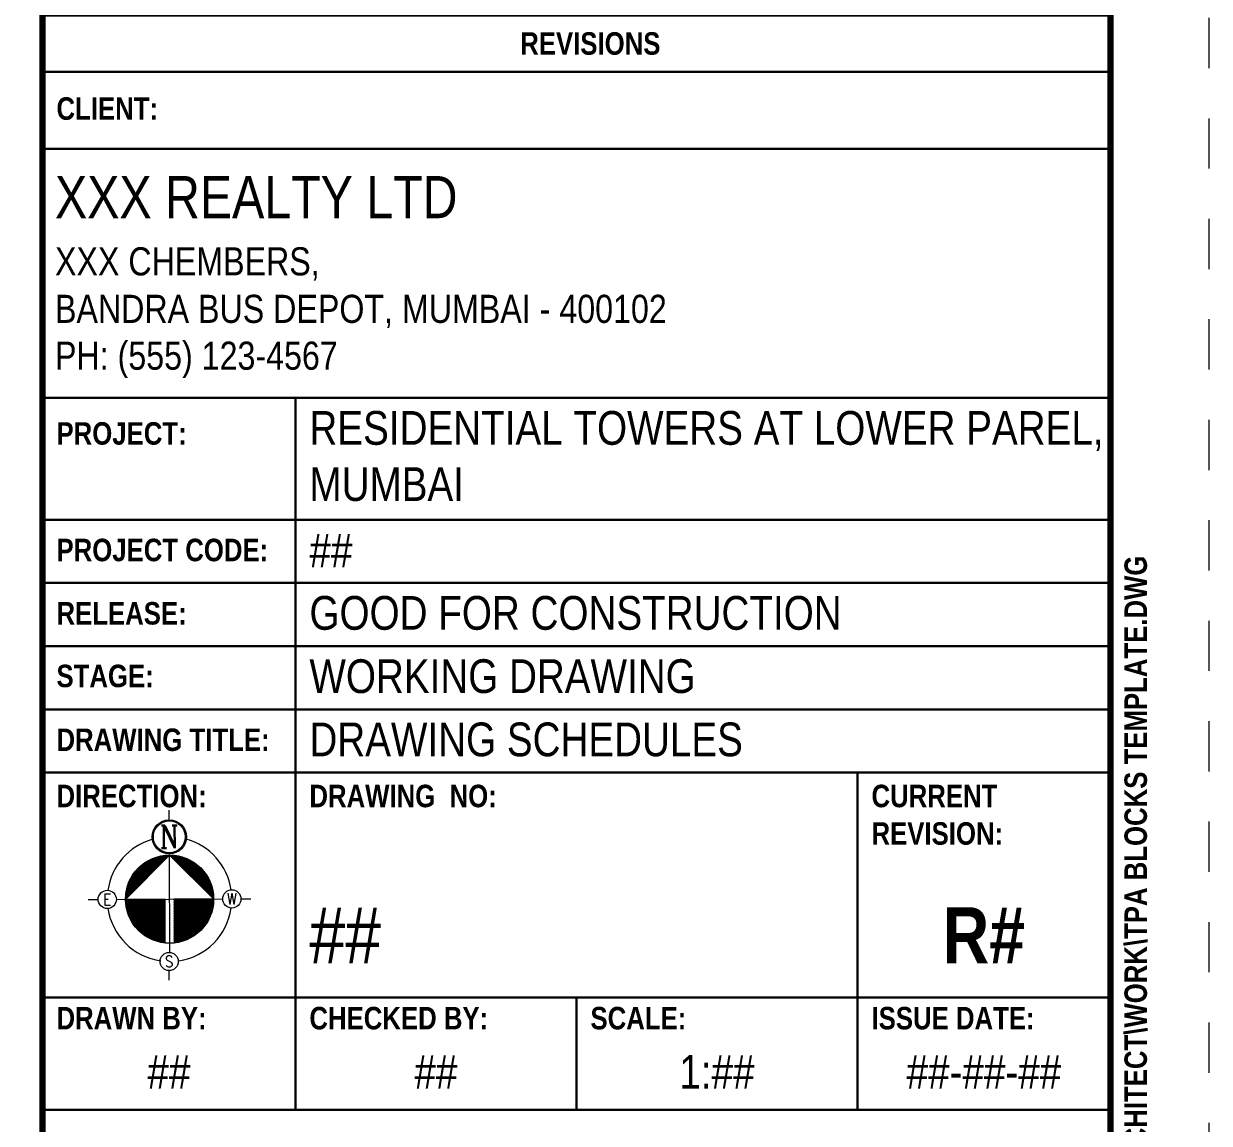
# Paper-space layout 'Symbols A3-4' of a CAD drawing. Header units: inches. Extents: x 0 to 16.1, y 0 to 10.3.
# Drawn here: x 13.703 to 16.063, y 1.299 to 3.489 of the extents above; entities that cross this region are included whole.
import ezdxf
from ezdxf.enums import TextEntityAlignment as Align

# ---------------------------------------------------------------- set-up
doc = ezdxf.new("R2010")
doc.units = ezdxf.units.IN
doc.linetypes.add('DASHDOT', pattern=[1, 0.5, -0.25, 0, -0.25])
doc.layers.add('G-ANNO-REFR', color=253, linetype='DASHDOT', lineweight=5, plot=False)
for name, color, linetype, lineweight in [('G-ANNO-TEXT', 3, 'Continuous', 15), ('G-ANNO-TTLB', 7, 'Continuous', 50), ('G-PAPR-MEDM', 6, 'Continuous', 30), ('G-PAPR-THCK', 4, 'Continuous', 100), ('G-PAPR-THIN', 20, 'Continuous', 5)]:
    doc.layers.add(name, color=color, linetype=linetype, lineweight=lineweight)
doc.styles.add('C2', font='romanc.shx')
doc.styles.add('C3', font='romanc.shx', dxfattribs={"width": 0.9, "height": 9})
doc.styles.add('NOTES', font='arial.ttf', dxfattribs={"height": 2})
doc.styles.add('SUB-TITLE', font='swisscb.ttf')
doc.styles.add('SUB-TITLE-2', font='swissc.ttf')
doc.styles.add('TITLE', font='swisscb.ttf')

# ---------------------------------------------------------------- blocks, each defined once
blk = doc.blocks.new('*X0')
at = {"color": 0}
for p, q in [((3706.55, 304.38), (3712.26, 304.38)), ((3707.48, 305), (3711.97, 305)), ((3708.49, 305.62), (3711.68, 305.62)), ((3709.61, 306.25), (3711.4, 306.25)), ((3710.86, 306.88), (3711.11, 306.88)), ((3711.32, 306.88), (3735.52, 306.88)), ((3712.3, 307.5), (3734.08, 307.5)), ((3713.01, 306.25), (3736.77, 306.25)), ((3713.99, 308.12), (3732.39, 308.12)), ((3714.7, 305.62), (3737.89, 305.62)), ((3716.13, 308.75), (3730.25, 308.75)), ((3716.39, 305), (3738.9, 305)), ((3718.07, 304.38), (3739.83, 304.38)), ((3719.41, 309.38), (3726.97, 309.38)), ((3699.16, 296.88), (3715.71, 296.88)), ((3699.6, 297.5), (3715.42, 297.5)), ((3700.06, 298.12), (3715.13, 298.12)), ((3700.54, 298.75), (3714.84, 298.75)), ((3701.06, 299.38), (3714.56, 299.38)), ((3701.6, 300), (3714.27, 300)), ((3702.18, 300.62), (3713.98, 300.62)), ((3702.8, 301.25), (3713.7, 301.25)), ((3703.45, 301.88), (3713.41, 301.88)), ((3704.15, 302.5), (3713.12, 302.5)), ((3704.89, 303.12), (3712.83, 303.12)), ((3705.69, 303.75), (3712.55, 303.75)), ((3719.76, 303.75), (3740.69, 303.75)), ((3721.45, 303.12), (3741.49, 303.12)), ((3723.14, 302.5), (3742.23, 302.5)), ((3724.83, 301.88), (3742.93, 301.88)), ((3726.52, 301.25), (3743.58, 301.25)), ((3728.21, 300.62), (3744.2, 300.62)), ((3729.9, 300), (3744.78, 300)), ((3731.59, 299.38), (3745.32, 299.38)), ((3733.27, 298.75), (3745.84, 298.75)), ((3734.96, 298.12), (3746.32, 298.12)), ((3736.65, 297.5), (3746.78, 297.5)), ((3738.34, 296.88), (3747.22, 296.88)), ((3695.34, 288.75), (3719.44, 288.75)), ((3695.53, 289.38), (3719.16, 289.38)), ((3695.73, 290), (3718.87, 290)), ((3695.95, 290.62), (3718.58, 290.62)), ((3696.19, 291.25), (3718.29, 291.25)), ((3696.45, 291.88), (3718.01, 291.88)), ((3696.72, 292.5), (3717.72, 292.5)), ((3697.01, 293.12), (3717.43, 293.12)), ((3697.32, 293.75), (3717.14, 293.75)), ((3697.64, 294.38), (3716.86, 294.38)), ((3697.99, 295), (3716.57, 295)), ((3698.36, 295.62), (3716.28, 295.62)), ((3698.75, 296.25), (3715.99, 296.25)), ((3740.03, 296.25), (3747.63, 296.25)), ((3741.72, 295.62), (3748.02, 295.62)), ((3743.41, 295), (3748.39, 295)), ((3745.1, 294.38), (3748.73, 294.38)), ((3746.78, 293.75), (3749.06, 293.75)), ((3748.09, 288.75), (3751.04, 288.75)), ((3748.32, 289.38), (3750.85, 289.38)), ((3748.47, 293.12), (3749.37, 293.12)), ((3748.55, 290), (3750.65, 290)), ((3748.78, 290.62), (3750.43, 290.62)), ((3749.01, 291.25), (3750.19, 291.25)), ((3749.25, 291.88), (3749.93, 291.88)), ((3749.48, 292.5), (3749.66, 292.5)), ((3694.17, 281.25), (3717.42, 281.25)), ((3694.2, 281.88), (3718.78, 281.88)), ((3694.23, 282.5), (3720.14, 282.5)), ((3694.28, 283.12), (3721.5, 283.12)), ((3694.34, 283.75), (3721.74, 283.75)), ((3694.41, 284.38), (3721.45, 284.38)), ((3694.5, 285), (3721.17, 285)), ((3694.61, 285.62), (3720.88, 285.62)), ((3694.72, 286.25), (3720.59, 286.25)), ((3694.85, 286.88), (3720.3, 286.88)), ((3695, 287.5), (3720.02, 287.5)), ((3695.16, 288.12), (3719.73, 288.12)), ((3745.31, 281.25), (3752.21, 281.25)), ((3745.54, 281.88), (3752.18, 281.88)), ((3745.78, 282.5), (3752.15, 282.5)), ((3746.01, 283.12), (3752.1, 283.12)), ((3746.24, 283.75), (3752.04, 283.75)), ((3746.47, 284.38), (3751.97, 284.38)), ((3746.7, 285), (3751.88, 285)), ((3746.93, 285.62), (3751.77, 285.62)), ((3747.16, 286.25), (3751.66, 286.25)), ((3747.39, 286.88), (3751.53, 286.88)), ((3747.63, 287.5), (3751.38, 287.5)), ((3747.86, 288.12), (3751.22, 288.12)), ((3694.17, 280.62), (3716.06, 280.62)), ((3694.17, 280), (3714.7, 280)), ((3694.19, 279.38), (3713.34, 279.38)), ((3694.23, 278.75), (3711.99, 278.75)), ((3694.27, 278.12), (3710.63, 278.12)), ((3694.33, 277.5), (3709.27, 277.5)), ((3694.41, 276.88), (3707.91, 276.88)), ((3694.5, 276.25), (3706.55, 276.25)), ((3694.6, 275.62), (3705.19, 275.62)), ((3694.71, 275), (3703.83, 275)), ((3694.84, 274.38), (3702.47, 274.38)), ((3694.99, 273.75), (3701.11, 273.75)), ((3715.47, 273.75), (3726.34, 273.75)), ((3716.83, 274.38), (3726.05, 274.38)), ((3718.19, 275), (3725.76, 275)), ((3719.55, 275.62), (3725.48, 275.62)), ((3720.91, 276.25), (3725.19, 276.25)), ((3722.27, 276.88), (3724.9, 276.88)), ((3723.63, 277.5), (3724.61, 277.5)), ((3742.54, 273.75), (3751.39, 273.75)), ((3742.77, 274.38), (3751.54, 274.38)), ((3743, 275), (3751.67, 275)), ((3743.23, 275.62), (3751.78, 275.62)), ((3743.46, 276.25), (3751.88, 276.25)), ((3743.69, 276.88), (3751.97, 276.88)), ((3743.93, 277.5), (3752.05, 277.5)), ((3744.16, 278.12), (3752.11, 278.12)), ((3744.39, 278.75), (3752.15, 278.75)), ((3744.62, 279.38), (3752.19, 279.38)), ((3744.85, 280), (3752.21, 280)), ((3745.08, 280.62), (3752.21, 280.62)), ((3695.15, 273.12), (3699.75, 273.12)), ((3695.32, 272.5), (3698.39, 272.5)), ((3695.51, 271.88), (3697.03, 271.88)), ((3695.94, 270.62), (3696, 270.62)), ((3696.17, 270), (3696.29, 270)), ((3696.43, 269.38), (3696.58, 269.38)), ((3696.7, 268.75), (3696.87, 268.75)), ((3696.99, 268.12), (3697.15, 268.12)), ((3697.29, 267.5), (3697.44, 267.5)), ((3697.62, 266.88), (3697.73, 266.88)), ((3697.96, 266.25), (3698.02, 266.25)), ((3698.33, 265.62), (3730.07, 265.62)), ((3699.16, 266.25), (3729.79, 266.25)), ((3700.52, 266.88), (3729.5, 266.88)), ((3701.88, 267.5), (3729.21, 267.5)), ((3703.24, 268.12), (3728.93, 268.12)), ((3704.6, 268.75), (3728.64, 268.75)), ((3705.96, 269.38), (3728.35, 269.38)), ((3707.32, 270), (3728.06, 270)), ((3708.68, 270.62), (3727.78, 270.62)), ((3710.04, 271.25), (3727.49, 271.25)), ((3711.4, 271.88), (3727.2, 271.88)), ((3712.75, 272.5), (3726.91, 272.5)), ((3714.11, 273.12), (3726.63, 273.12)), ((3739.53, 265.62), (3748.05, 265.62)), ((3739.76, 266.25), (3748.42, 266.25)), ((3739.99, 266.88), (3748.76, 266.88)), ((3740.22, 267.5), (3749.09, 267.5)), ((3740.46, 268.12), (3749.39, 268.12)), ((3740.69, 268.75), (3749.68, 268.75)), ((3740.92, 269.38), (3749.95, 269.38)), ((3741.15, 270), (3750.21, 270)), ((3741.38, 270.62), (3750.44, 270.62)), ((3741.61, 271.25), (3750.67, 271.25)), ((3741.84, 271.88), (3750.87, 271.88)), ((3742.07, 272.5), (3751.06, 272.5)), ((3742.31, 273.12), (3751.23, 273.12)), ((3698.72, 265), (3730.36, 265)), ((3699.13, 264.38), (3730.65, 264.38)), ((3699.56, 263.75), (3730.94, 263.75)), ((3700.02, 263.12), (3731.22, 263.12)), ((3700.5, 262.5), (3731.51, 262.5)), ((3701.02, 261.88), (3731.8, 261.88)), ((3701.56, 261.25), (3732.09, 261.25)), ((3702.13, 260.62), (3732.37, 260.62)), ((3702.75, 260), (3732.66, 260)), ((3703.4, 259.38), (3732.95, 259.38)), ((3704.09, 258.75), (3733.24, 258.75)), ((3704.83, 258.12), (3733.52, 258.12)), ((3736.75, 258.12), (3741.55, 258.12)), ((3736.99, 258.75), (3742.29, 258.75)), ((3737.22, 259.38), (3742.98, 259.38)), ((3737.45, 260), (3743.63, 260)), ((3737.68, 260.62), (3744.25, 260.62)), ((3737.91, 261.25), (3744.82, 261.25)), ((3738.14, 261.88), (3745.36, 261.88)), ((3738.37, 262.5), (3745.88, 262.5)), ((3738.61, 263.12), (3746.36, 263.12)), ((3738.84, 263.75), (3746.82, 263.75)), ((3739.07, 264.38), (3747.25, 264.38)), ((3739.3, 265), (3747.66, 265)), ((3705.62, 257.5), (3733.81, 257.5)), ((3706.47, 256.88), (3734.1, 256.88)), ((3707.4, 256.25), (3734.39, 256.25)), ((3708.41, 255.62), (3734.67, 255.62)), ((3709.52, 255), (3734.96, 255)), ((3710.76, 254.38), (3735.25, 254.38)), ((3712.17, 253.75), (3734.21, 253.75)), ((3713.84, 253.12), (3732.54, 253.12)), ((3715.93, 252.5), (3730.45, 252.5)), ((3719.04, 251.88), (3727.34, 251.88)), ((3735.37, 254.38), (3735.62, 254.38)), ((3735.6, 255), (3736.86, 255)), ((3735.83, 255.62), (3737.97, 255.62)), ((3736.06, 256.25), (3738.98, 256.25)), ((3736.29, 256.88), (3739.91, 256.88)), ((3736.52, 257.5), (3740.76, 257.5))]:
    blk.add_line(p, q, dxfattribs=at)
blk = doc.blocks.new('North')
for p, q in [((0.24, 54.54), (0.24, 57.81)), ((0.24, 9.46), (0.24, 42.92)), ((0, 0), (0, 3.27))]:
    blk.add_line(p, q)
blk.add_lwpolyline([(-14.75, 27.55), (0.24, 42.53), (15.23, 27.55), (1.79, 27.55), (1.79, 12.64), (-1.31, 12.64), (-1.31, 27.55)], close=True)
for points in [[(-27.4, 27.55), (-24.04, 27.55)], [(-17.84, 27.55), (0.24, 27.55), (18.33, 27.55)], [(24.52, 27.55), (27.88, 27.55)]]:
    blk.add_lwpolyline(points)
for centre, radius in [((0.24, 48.73), 5.81), ((0.24, 48.73), 5.42), ((0.24, 27.55), 14.99), ((-20.94, 27.55), 3.1), ((21.42, 27.55), 3.1), ((0.01, 6.37), 3.1)]:
    blk.add_circle(centre, radius)
for start, end in [(105.7624, 171.6124), (8.3876, 74.2376), (188.3876, 261.6124), (278.3876, 351.6124)]:
    blk.add_arc((0.24, 27.55), 21.18, start, end)
at = {"xscale": -0.5163749999963909, "yscale": 0.5163750000065193, "zscale": 0.5163749999998025, "rotation": 294.6914369037128}
blk.add_blockref('*X0', (671.71, -1779.76), dxfattribs=at)
at = {"width": 0.85}
for s, height, style, p in [('N', 7.75, 'C3', (0.24, 48.73)), ('E', 3.87, 'C2', (-20.94, 27.55)), ('W', 3.87, 'C2', (21.42, 27.55)), ('S', 3.87, 'C2', (0.01, 6.37))]:
    blk.add_text(s, height=height, dxfattribs=dict(at, style=style)).set_placement(p, align=Align.MIDDLE)
blk = doc.blocks.new('*U172')
at = {"layer": 'G-ANNO-REFR'}
blk.add_lwpolyline([(0, 0), (408, 0), (408, 261), (0, 261)], close=True, dxfattribs=at)
at = {"layer": 'G-PAPR-MEDM'}
for p, q in [((349, 86.183), (403, 86.183)), ((349, 82.275), (403, 82.275))]:
    blk.add_line(p, q, dxfattribs=at)
for points in [[(349, 89.025), (403, 89.025), (403, 86.183), (349, 86.183)], [(349, 69.689), (403, 69.689), (403, 86.183), (349, 86.183)], [(349, 69.689), (361.789, 69.689), (361.789, 63.526), (349, 63.526)], [(361.789, 69.689), (403, 69.689), (403, 63.526), (361.789, 63.526)], [(349, 60.329), (361.789, 60.329), (361.789, 63.526), (349, 63.526)], [(349, 57.132), (361.789, 57.132), (361.789, 60.329), (349, 60.329)], [(403, 57.132), (361.789, 57.132), (361.789, 60.329), (403, 60.329)], [(349, 53.934), (361.789, 53.934), (361.789, 57.132), (349, 57.132)], [(403, 53.934), (361.789, 53.934), (361.789, 57.132), (403, 57.132)], [(349, 53.934), (403, 53.934), (403, 50.737), (349, 50.737)], [(361.789, 50.737), (349, 50.737), (349, 53.934), (361.789, 53.934)], [(349, 50.737), (403, 50.737), (403, 39.368), (349, 39.368)], [(361.789, 39.368), (349, 39.368), (349, 50.737), (361.789, 50.737)], [(390.211, 50.737), (361.789, 50.737), (361.789, 39.368), (390.211, 39.368)], [(361.789, 50.737), (390.211, 50.737), (390.211, 39.368), (361.789, 39.368)], [(349, 39.368), (361.789, 39.368), (361.789, 33.684), (349, 33.684)], [(361.789, 39.368), (376, 39.368), (376, 33.684), (361.789, 33.684)], [(376, 39.368), (390.211, 39.368), (390.211, 33.684), (376, 33.684)], [(390.211, 39.368), (403, 39.368), (403, 33.684), (390.211, 33.684)]]:
    blk.add_lwpolyline(points, close=True, dxfattribs=at)
blk.add_lwpolyline([(349, 86.183), (403, 86.183)], dxfattribs=at)
at = {"layer": 'G-PAPR-THCK'}
blk.add_lwpolyline([(10, 260), (403, 260), (403, 1), (10, 1)], close=True, dxfattribs=at)
blk.add_lwpolyline([(349, 1), (349, 260)], dxfattribs=at)
at = {"layer": 'G-PAPR-THIN'}
for points in [[(349, 260), (403, 260), (403, 1), (349, 1)], [(390.211, 50.737), (403, 50.737), (403, 39.368), (390.211, 39.368)]]:
    blk.add_lwpolyline(points, close=True, dxfattribs=at)
at = {"layer": 'G-PAPR-THIN', "xscale": 0.1487590137276466, "yscale": 0.1487590137276466, "zscale": 0.1487590137276466, "rotation": 0.2520791101512971}
blk.add_blockref('North', (355.411, 40.238), dxfattribs=at)
at = {"layer": 'G-ANNO-TEXT'}
for tag, p, height, style in [('GENERAL_NOTES_001', (349.494, 254.977), 1.421, 'NOTES'), ('GENERAL_NOTES_002', (349.711, 252.584), 1.421, 'NOTES'), ('GENERAL_NOTES_003', (349.711, 250.19), 1.421, 'NOTES'), ('GENERAL_NOTES_004', (349.711, 247.796), 1.421, 'NOTES'), ('GENERAL_NOTES_005', (349.711, 245.403), 1.421, 'NOTES'), ('GENERAL_NOTES_006', (349.711, 243.009), 1.421, 'NOTES'), ('GENERAL_NOTES_007', (349.711, 240.641), 1.421, 'NOTES'), ('GENERAL_NOTES_008', (349.652, 238.247), 1.421, 'NOTES'), ('GENERAL_NOTES_009', (349.711, 235.853), 1.421, 'NOTES'), ('GENERAL_NOTES_010', (349.711, 233.46), 1.421, 'NOTES'), ('GENERAL_NOTES_011', (349.711, 231.066), 1.421, 'NOTES'), ('GENERAL_NOTES_012', (349.711, 228.673), 1.421, 'NOTES'), ('GENERAL_NOTES_013', (349.711, 226.279), 1.421, 'NOTES'), ('GENERAL_NOTES_014', (349.711, 223.885), 1.421, 'NOTES'), ('GENERAL_NOTES_015', (349.711, 221.492), 1.421, 'NOTES'), ('GENERAL_NOTES_016', (349.711, 219.098), 1.421, 'NOTES'), ('GENERAL_NOTES_017', (349.627, 216.704), 1.421, 'NOTES'), ('GENERAL_NOTES_018', (349.711, 214.311), 1.421, 'NOTES'), ('GENERAL_NOTES_019', (349.685, 211.918), 1.421, 'NOTES'), ('GENERAL_NOTES_020', (349.711, 209.525), 1.421, 'NOTES'), ('GENERAL_NOTES_021', (349.628, 207.131), 1.421, 'NOTES'), ('GENERAL_NOTES_022', (349.711, 204.737), 1.421, 'NOTES'), ('GENERAL_NOTES_023', (349.636, 202.344), 1.421, 'NOTES'), ('GENERAL_NOTES_024', (349.711, 199.95), 1.421, 'NOTES'), ('GENERAL_NOTES_025', (349.617, 197.556), 1.421, 'NOTES'), ('GENERAL_NOTES_026', (349.711, 195.163), 1.421, 'NOTES'), ('GENERAL_NOTES_027', (349.711, 192.769), 1.421, 'NOTES'), ('GENERAL_NOTES_028', (349.711, 190.376), 1.421, 'NOTES'), ('GENERAL_NOTES_029', (349.711, 187.982), 1.421, 'NOTES'), ('GENERAL_NOTES_030', (349.63, 185.588), 1.421, 'NOTES'), ('GENERAL_NOTES_031', (349.711, 183.195), 1.421, 'NOTES'), ('GENERAL_NOTES_032', (349.711, 180.801), 1.421, 'NOTES'), ('GENERAL_NOTES_033', (349.711, 178.407), 1.421, 'NOTES'), ('GENERAL_NOTES_034', (349.628, 176.014), 1.421, 'NOTES'), ('GENERAL_NOTES_035', (349.711, 173.62), 1.421, 'NOTES'), ('CLIENTNAME', (349.635, 78.776), 2.132, 'SUB-TITLE-2'), ('CLIENTADDRESS1', (349.635, 75.883), 1.421, 'SUB-TITLE-2'), ('CLIENTADDRESS2', (349.635, 73.48), 1.421, 'SUB-TITLE-2'), ('CLIENTPHONE', (349.635, 71.112), 1.421, 'SUB-TITLE-2'), ('DRAWING_NO', (362.5, 41.086), 2.842, 'SUB-TITLE-2')]:
    blk.add_attdef(tag, p, '', height=height, dxfattribs=dict(at, style=style))
at = {"layer": 'G-ANNO-TEXT', "style": 'SUB-TITLE-2'}
for tag, p in [('REV_NO4', (351.245, 107.498)), ('REV_DATE4', (357.507, 107.498)), ('DRAWN_BY4', (365.625, 107.498)), ('CHECKED_BY4', (374.69, 107.498)), ('REV_NO3', (351.245, 104.656)), ('REV_DATE3', (357.507, 104.656)), ('DRAWN_BY3', (365.625, 104.656)), ('CHECKED_BY3', (374.69, 104.656)), ('REV_NO2', (351.245, 101.814)), ('REV_DATE2', (357.507, 101.814)), ('DRAWN_BY2', (365.625, 101.814)), ('CHECKED_BY2', (374.69, 101.814)), ('REV_NO1', (351.245, 98.972)), ('REV_DATE1', (357.507, 98.972)), ('DRAWN_BY1', (365.625, 98.972)), ('CHECKED_BY1', (374.69, 98.972)), ('REV_NO0', (351.245, 96.13)), ('REV_DATE0', (357.507, 96.13)), ('DRAWN_BY0', (365.625, 96.13)), ('CHECKED_BY0', (374.69, 96.13))]:
    blk.add_attdef(tag, text='', height=1.137, dxfattribs=at).set_placement(p, align=Align.MIDDLE)
for tag, p in [('REV_DESCRIPTION4', (380.364, 107.498)), ('REV_DESCRIPTION3', (380.364, 104.656)), ('REV_DESCRIPTION2', (380.364, 101.814)), ('REV_DESCRIPTION1', (380.364, 98.972)), ('REV_DESCRIPTION0', (380.364, 96.13))]:
    blk.add_attdef(tag, text='', height=1.137, dxfattribs=at).set_placement(p, align=Align.MIDDLE_LEFT)
for tag, p in [('PROJECT_NAME1', (362.5, 69.022)), ('PROJECT_NAME2', (362.5, 66.18)), ('PROJECT_CODE', (362.5, 62.816)), ('RELEASE', (362.5, 59.667)), ('STAGE', (362.5, 56.466)), ('DRAWING_TITLE', (362.5, 53.268))]:
    blk.add_attdef(tag, text='', height=1.705, dxfattribs=at).set_placement(p, align=Align.TOP_LEFT)
at = {"layer": 'G-ANNO-TEXT'}
for tag, height, style, p in [('CURRENT_REV', 2.842, 'TITLE', (396.605, 41.086)), ('DRAWN_BY', 1.705, 'SUB-TITLE-2', (355.395, 34.751)), ('CHECKED_BY', 1.705, 'SUB-TITLE-2', (368.895, 34.751)), ('SCALE', 1.705, 'SUB-TITLE-2', (383.105, 34.751)), ('ISSUE_DATE', 1.705, 'SUB-TITLE-2', (396.605, 34.751))]:
    blk.add_attdef(tag, text='', height=height, dxfattribs=dict(at, style=style)).set_placement(p, align=Align.CENTER)
at = {"layer": 'G-ANNO-TEXT', "style": 'SUB-TITLE'}
blk.add_attdef('FILE_NAME', text='', height=1.137, rotation=90, dxfattribs=at).set_placement((403.71, 8.764), align=Align.TOP_LEFT)
at = {"layer": 'G-PAPR-MEDM', "insert": (376.704, 87.603), "char_height": 1.1368, "attachment_point": 5, "style": 'TITLE'}
blk.add_mtext_dynamic_manual_height_columns('REVISIONS', width=44.49126, gutter_width=8, heights=[3.043], dxfattribs=at)
at = {"layer": 'G-PAPR-MEDM', "lineweight": 50, "attachment_point": 1, "style": 'TITLE'}
for s, width, insert, char_height in [('CLIENT:', 14.9534, (349.711, 84.888), 1.1368), ('PROJECT:', 14.9534, (349.711, 68.459), 1.1368), ('PROJECT CODE:', 14.9534, (349.711, 62.564), 1.13684), ('RELEASE:', 14.9534, (349.711, 59.362), 1.1368), ('STAGE:', 14.9534, (349.711, 56.194), 1.1368), ('DRAWING TITLE:', 14.9534, (349.711, 52.967), 1.13684), ('DIRECTION:', 14.9534, (349.711, 50.123), 1.1368), ('DRAWING  NO:', 14.9534, (362.5, 50.123), 1.13684), ('CURRENT\\PREVISION:', 14.9534, (390.921, 50.123), 1.1368), ('DRAWN BY:', 14.9534, (349.711, 38.888), 1.1368), ('CHECKED BY:', 14.9534, (362.5, 38.888), 1.13684), ('SCALE:', 19, (376.711, 38.888), 1.1368), ('ISSUE DATE:', 14.9534, (390.921, 38.888), 1.13684)]:
    blk.add_mtext_dynamic_manual_height_columns(s, width=width, gutter_width=8, heights=[0], dxfattribs=dict(at, insert=insert, char_height=char_height))

psp = doc.layouts.new('Symbols A3-4')

# ---------------------------------------------------------------- block references
at = {"layer": 'G-ANNO-TTLB'}
ref = psp.add_blockref('*U172', (0, 0), dxfattribs=dict(at, xscale=0.03937007874015748, yscale=0.03937007874015748, zscale=0.03937007874015748))
ref.add_attrib('DRAWING_TITLE', 'DRAWING SCHEDULES', dxfattribs={"layer": 'G-ANNO-TEXT', "height": 0.067136, "style": 'SUB-TITLE-2'}).set_placement((14.2717, 2.0972), align=Align.TOP_LEFT)
ref.add_attrib('DRAWING_NO', '##', (14.2717, 1.6176), dxfattribs={"layer": 'G-ANNO-TEXT', "height": 0.11189, "style": 'SUB-TITLE-2'})
ref.add_attrib('CURRENT_REV', 'R#', dxfattribs={"layer": 'G-ANNO-TEXT', "height": 0.11189, "style": 'TITLE'}).set_placement((15.6144, 1.6176), align=Align.CENTER)
ref.add_attrib('ISSUE_DATE', '##-##-##', dxfattribs={"layer": 'G-ANNO-TEXT', "height": 0.06714, "style": 'SUB-TITLE-2'}).set_placement((15.6144, 1.3681), align=Align.CENTER)
ref.add_attrib('SCALE', '1:##', dxfattribs={"layer": 'G-ANNO-TEXT', "height": 0.06714, "style": 'SUB-TITLE-2'}).set_placement((15.0829, 1.3681), align=Align.CENTER)
ref.add_attrib('CHECKED_BY', '##', dxfattribs={"layer": 'G-ANNO-TEXT', "height": 0.06714, "style": 'SUB-TITLE-2'}).set_placement((14.5234, 1.3681), align=Align.CENTER)
ref.add_attrib('DRAWN_BY', '##', dxfattribs={"layer": 'G-ANNO-TEXT', "height": 0.06714, "style": 'SUB-TITLE-2'}).set_placement((13.9919, 1.3681), align=Align.CENTER)
ref.add_attrib('FILE_NAME', 'D:\\WORK\\2061 CAD STANDARDS ARCHITECT\\WORK\\TPA BLOCKS TEMPLATE.DWG', dxfattribs={"layer": 'G-ANNO-TEXT', "height": 0.044758, "rotation": 90, "style": 'SUB-TITLE'}).set_placement((15.8941, 0.3451), align=Align.TOP_LEFT)
ref.add_attrib('STAGE', 'WORKING DRAWING', dxfattribs={"layer": 'G-ANNO-TEXT', "height": 0.067136, "style": 'SUB-TITLE-2'}).set_placement((14.2717, 2.2231), align=Align.TOP_LEFT)
ref.add_attrib('RELEASE', 'GOOD FOR CONSTRUCTION', dxfattribs={"layer": 'G-ANNO-TEXT', "height": 0.067136, "style": 'SUB-TITLE-2'}).set_placement((14.2717, 2.3491), align=Align.TOP_LEFT)
ref.add_attrib('PROJECT_CODE', '##', dxfattribs={"layer": 'G-ANNO-TEXT', "height": 0.06714, "style": 'SUB-TITLE-2'}).set_placement((14.2717, 2.4731), align=Align.TOP_LEFT)
ref.add_attrib('PROJECT_NAME1', 'RESIDENTIAL TOWERS AT LOWER PAREL,', dxfattribs={"layer": 'G-ANNO-TEXT', "height": 0.067136, "style": 'SUB-TITLE-2'}).set_placement((14.2717, 2.7174), align=Align.TOP_LEFT)
ref.add_attrib('PROJECT_NAME2', 'MUMBAI', dxfattribs={"layer": 'G-ANNO-TEXT', "height": 0.06714, "style": 'SUB-TITLE-2'}).set_placement((14.2717, 2.6055), align=Align.TOP_LEFT)
ref.add_attrib('CLIENTPHONE', 'PH: (555) 123-4567', (13.7652, 2.7997), dxfattribs={"layer": 'G-ANNO-TEXT', "height": 0.055947, "style": 'SUB-TITLE-2'})
ref.add_attrib('CLIENTADDRESS2', 'BANDRA BUS DEPOT, MUMBAI - 400102', (13.7652, 2.8929), dxfattribs={"layer": 'G-ANNO-TEXT', "height": 0.055947, "style": 'SUB-TITLE-2'})
ref.add_attrib('CLIENTADDRESS1', 'XXX CHEMBERS,', (13.7652, 2.9875), dxfattribs={"layer": 'G-ANNO-TEXT', "height": 0.055947, "style": 'SUB-TITLE-2'})
ref.add_attrib('CLIENTNAME', 'XXX REALTY LTD', (13.7652, 3.1014), dxfattribs={"layer": 'G-ANNO-TEXT', "height": 0.08392, "style": 'SUB-TITLE-2'})

doc.saveas('drawing.dxf')
